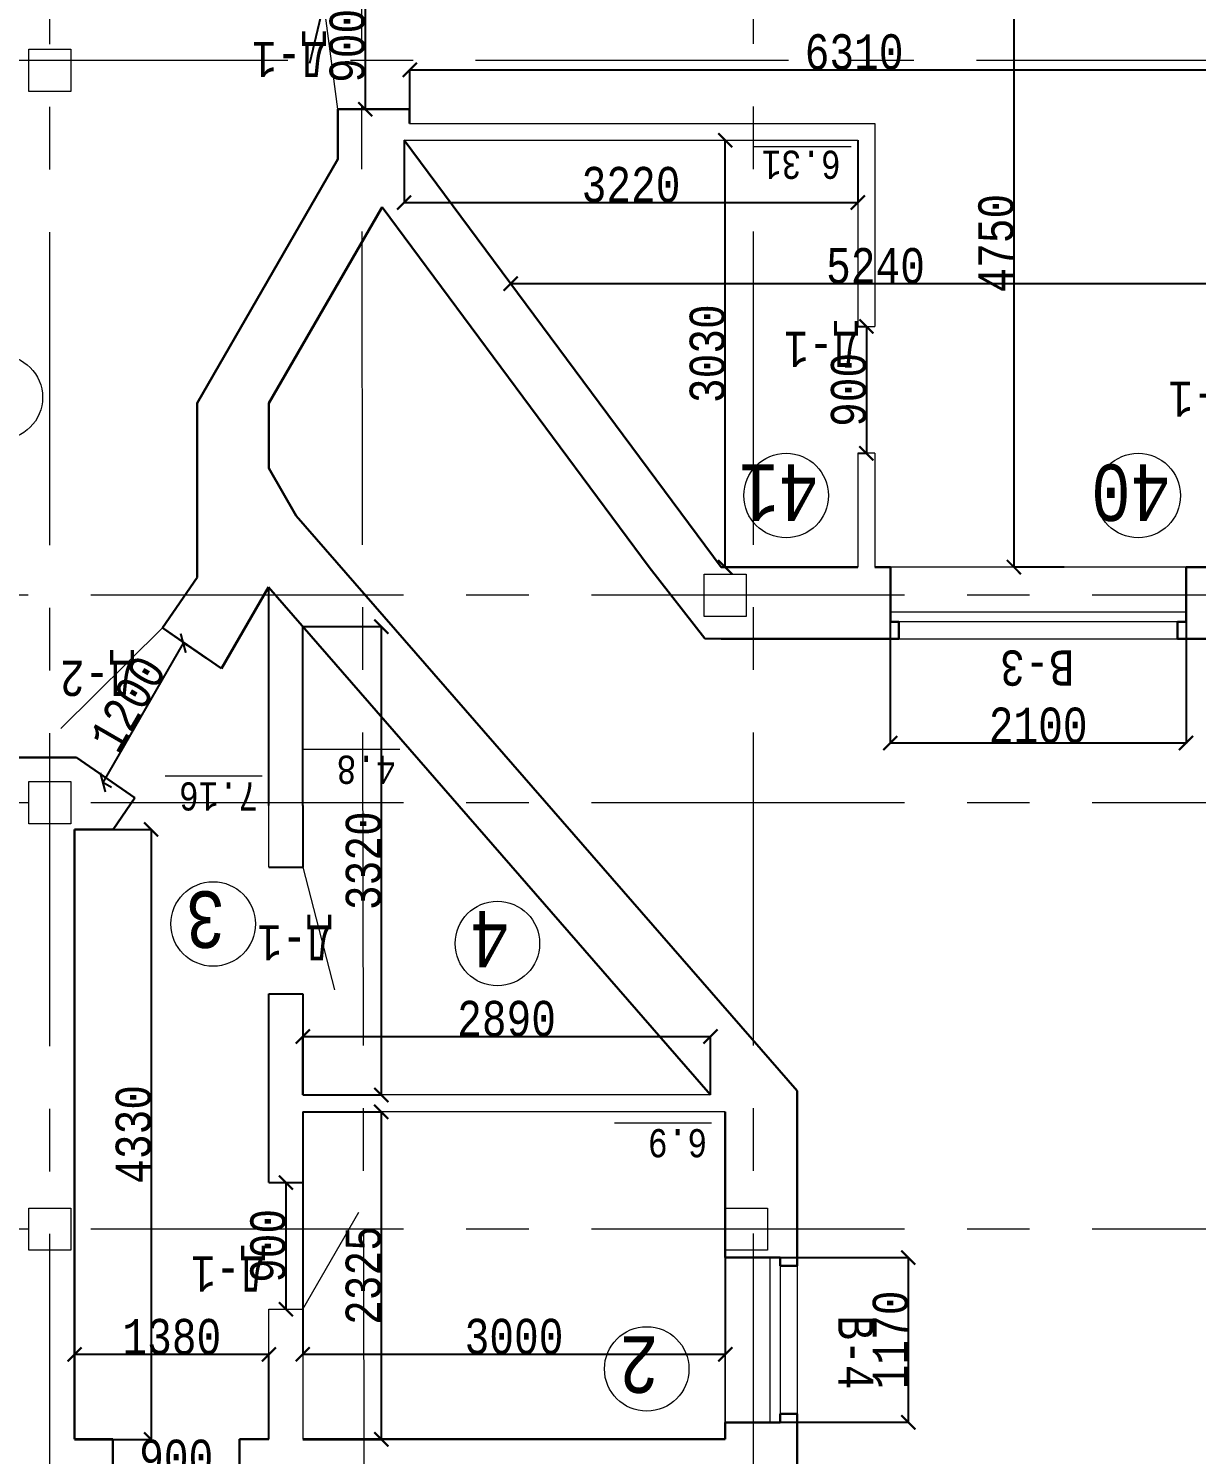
# Model space of a CAD drawing. Header units: millimetres. Extents: x -689206 to 4969298, y -1019800 to 703299.
# Drawn here: x -89311 to -81017, y -590868 to -580746 of the extents above; entities that cross this region are included whole.
import ezdxf

# ---------------------------------------------------------------- set-up
doc = ezdxf.new("R2010")
doc.units = ezdxf.units.MM
doc.linetypes.add('JIS_02_4.0', pattern=[5.5, 4, -1.5])
doc.linetypes.add('осеваяX2', pattern=[101.6, 63.5, -12.7, 12.7, -12.7])
for name, color, linetype, lineweight in [('несущие', 7, 'Continuous', 30), ('ОКНА', 250, 'Continuous', 20), ('ПЕРЕГОРОДКИ', 252, 'Continuous', 9), ('РАЗМЕРЫ', 7, 'Continuous', 9), ('сваи', 7, 'JIS_02_4.0', 30), ('Слой1', 7, 'Continuous', 30), ('стены', 7, 'Continuous', 20)]:
    doc.layers.add(name, color=color, linetype=linetype, lineweight=lineweight)
doc.layers.add('четотам', color=7, linetype='Continuous')
doc.styles.add('Аннотативный', font='isocteur.ttf', dxfattribs={"width": 0.7, "height": 250})
doc.dimstyles.new('Аннотативный', dxfattribs={"dimscale": 0, "dimtxt": 250, "dimasz": 100, "dimexe": 1.25, "dimexo": 0.625, "dimtad": 1, "dimdec": 0, "dimtxsty": 'Аннотативный', "dimblk": 'ARCHTICK', "dimcen": 2.5, "dimadec": 0, "dimazin": 0, "dimtfac": 1, "dimtdec": 0, "dimtmove": 0, "dimatfit": 3, "dimfxl": 1, "dimarcsym": 0})

# ---------------------------------------------------------------- blocks, each defined once
blk = doc.blocks.new('_ArchTick')
at = {"color": 0, "linetype": 'ByBlock', "const_width": 0.15}
blk.add_lwpolyline([(-0.5, -0.5), (0.5, 0.5)], dxfattribs=at)
blk = doc.blocks.new('*D3372')
at = {"layer": 'Defpoints', "color": 0, "lineweight": 0, "transparency": 16777216}
for p in [(-84363, -589470), (-84363, -590640), (-83063, -590640)]:
    blk.add_point(p, dxfattribs=at)
at = {"layer": 'ОКНА', "color": 0, "lineweight": -2, "transparency": 16777216}
for p, q in [((-84363, -589470), (-83062, -589470)), ((-83063, -589470), (-83063, -590640)), ((-84363, -590640), (-83062, -590640))]:
    blk.add_line(p, q, dxfattribs=at)
at = {"layer": 'ОКНА', "color": 0, "lineweight": -2, "transparency": 16777216, "xscale": 100, "yscale": 100, "zscale": 100}
for p, rotation in [((-83063, -589470), 90), ((-83063, -590640), 270)]:
    blk.add_blockref('_ArchTick', p, dxfattribs=dict(at, rotation=rotation))
at = {"layer": 'ОКНА', "color": 0, "lineweight": 5, "transparency": 16777216, "insert": (-83189, -590055), "char_height": 250, "attachment_point": 5, "rotation": 90, "style": 'Аннотативный'}
blk.add_mtext('1170', dxfattribs=at)
blk = doc.blocks.new('*D3464')
at = {"layer": 'Defpoints', "color": 0, "lineweight": 0, "transparency": 16777216}
for p in [(-81956, -579819), (-82313, -584569), (-81956, -584569)]:
    blk.add_point(p, dxfattribs=at)
at = {"layer": 'ПЕРЕГОРОДКИ', "color": 0, "lineweight": -2, "transparency": 16777216}
for p, q in [((-81956, -579819), (-82314, -579819)), ((-82313, -579819), (-82313, -584569)), ((-81956, -584569), (-82314, -584569))]:
    blk.add_line(p, q, dxfattribs=at)
at = {"layer": 'ПЕРЕГОРОДКИ', "color": 0, "lineweight": -2, "transparency": 16777216, "xscale": 100, "yscale": 100, "zscale": 100}
for p, rotation in [((-82313, -579819), 90), ((-82313, -584569), 270)]:
    blk.add_blockref('_ArchTick', p, dxfattribs=dict(at, rotation=rotation))
at = {"layer": 'ПЕРЕГОРОДКИ', "color": 0, "lineweight": 5, "transparency": 16777216, "insert": (-82439, -582270), "char_height": 250, "attachment_point": 5, "rotation": 90, "style": 'Аннотативный'}
blk.add_mtext('4750', dxfattribs=at)
blk = doc.blocks.new('*D3430')
at = {"layer": 'Defpoints', "color": 0, "linetype": 'ByBlock', "lineweight": 0, "transparency": 16777216}
for p in [(-80293, -581039), (-80293, -581039), (-86603, -581319)]:
    blk.add_point(p, dxfattribs=at)
at = {"layer": 'РАЗМЕРЫ', "color": 0, "linetype": 'ByBlock', "lineweight": -2, "transparency": 16777216}
for p, q in [((-86603, -581318), (-86603, -581037)), ((-86603, -581039), (-80293, -581039)), ((-80293, -581038), (-80293, -581037))]:
    blk.add_line(p, q, dxfattribs=at)
at = {"layer": 'РАЗМЕРЫ', "color": 0, "linetype": 'ByBlock', "lineweight": -2, "transparency": 16777216, "xscale": 100, "yscale": 100, "zscale": 100, "rotation": 180}
blk.add_blockref('_ArchTick', (-86603, -581039), dxfattribs=at)
at = {"layer": 'РАЗМЕРЫ', "color": 0, "linetype": 'ByBlock', "lineweight": -2, "transparency": 16777216, "xscale": 100, "yscale": 100, "zscale": 100}
blk.add_blockref('_ArchTick', (-80293, -581039), dxfattribs=at)
at = {"layer": 'РАЗМЕРЫ', "color": 0, "linetype": 'ByBlock', "lineweight": 9, "transparency": 16777216, "insert": (-83448, -580913), "char_height": 250, "attachment_point": 5, "style": 'Аннотативный'}
blk.add_mtext('6310', dxfattribs=at)
blk = doc.blocks.new('*D3431')
at = {"layer": 'Defpoints', "color": 0, "linetype": 'ByBlock', "lineweight": 0, "transparency": 16777216}
for p in [(-83191, -584569), (-81091, -584569), (-83191, -585818)]:
    blk.add_point(p, dxfattribs=at)
at = {"layer": 'РАЗМЕРЫ', "color": 0, "linetype": 'ByBlock', "lineweight": -2, "transparency": 16777216}
for p, q in [((-83191, -584569), (-83191, -585820)), ((-81091, -584569), (-81091, -585820)), ((-81091, -585818), (-83191, -585818))]:
    blk.add_line(p, q, dxfattribs=at)
at = {"layer": 'РАЗМЕРЫ', "color": 0, "linetype": 'ByBlock', "lineweight": -2, "transparency": 16777216, "xscale": 100, "yscale": 100, "zscale": 100, "rotation": 180}
blk.add_blockref('_ArchTick', (-83191, -585818), dxfattribs=at)
at = {"layer": 'РАЗМЕРЫ', "color": 0, "linetype": 'ByBlock', "lineweight": -2, "transparency": 16777216, "xscale": 100, "yscale": 100, "zscale": 100}
blk.add_blockref('_ArchTick', (-81091, -585818), dxfattribs=at)
at = {"layer": 'РАЗМЕРЫ', "color": 0, "linetype": 'ByBlock', "lineweight": 5, "transparency": 16777216, "insert": (-82141, -585693), "char_height": 250, "attachment_point": 5, "style": 'Аннотативный'}
blk.add_mtext('2100', dxfattribs=at)
blk = doc.blocks.new('*D3408')
at = {"layer": 'Defpoints', "color": 0, "linetype": 'ByBlock', "lineweight": 0, "transparency": 16777216}
for p in [(-88712, -591016), (-87812, -591016), (-87812, -591016)]:
    blk.add_point(p, dxfattribs=at)
at = {"layer": 'РАЗМЕРЫ', "color": 0, "linetype": 'ByBlock', "lineweight": -2, "transparency": 16777216}
for p, q in [((-88712, -591015), (-88712, -591014)), ((-88712, -591016), (-87812, -591016)), ((-87812, -591015), (-87812, -591014))]:
    blk.add_line(p, q, dxfattribs=at)
at = {"layer": 'РАЗМЕРЫ', "color": 0, "linetype": 'ByBlock', "lineweight": -2, "transparency": 16777216, "xscale": 100, "yscale": 100, "zscale": 100, "rotation": 180}
blk.add_blockref('_ArchTick', (-88712, -591016), dxfattribs=at)
at = {"layer": 'РАЗМЕРЫ', "color": 0, "linetype": 'ByBlock', "lineweight": -2, "transparency": 16777216, "xscale": 100, "yscale": 100, "zscale": 100}
blk.add_blockref('_ArchTick', (-87812, -591016), dxfattribs=at)
at = {"layer": 'РАЗМЕРЫ', "color": 0, "linetype": 'ByBlock', "lineweight": 5, "transparency": 16777216, "insert": (-88262, -590890), "char_height": 250, "attachment_point": 5, "style": 'Аннотативный'}
blk.add_mtext('900', dxfattribs=at)
blk = doc.blocks.new('*D3409')
at = {"layer": 'Defpoints', "color": 0, "linetype": 'ByBlock', "lineweight": 0, "transparency": 16777216}
for p in [(-87483, -588938), (-87483, -589838), (-87483, -589838)]:
    blk.add_point(p, dxfattribs=at)
at = {"layer": 'РАЗМЕРЫ', "color": 0, "linetype": 'ByBlock', "lineweight": -2, "transparency": 16777216}
for p, q in [((-87484, -588938), (-87485, -588938)), ((-87483, -588938), (-87483, -589838)), ((-87484, -589838), (-87485, -589838))]:
    blk.add_line(p, q, dxfattribs=at)
at = {"layer": 'РАЗМЕРЫ', "color": 0, "linetype": 'ByBlock', "lineweight": -2, "transparency": 16777216, "xscale": 100, "yscale": 100, "zscale": 100}
for p, rotation in [((-87483, -588938), 90), ((-87483, -589838), 270)]:
    blk.add_blockref('_ArchTick', p, dxfattribs=dict(at, rotation=rotation))
at = {"layer": 'РАЗМЕРЫ', "color": 0, "linetype": 'ByBlock', "lineweight": 5, "transparency": 16777216, "insert": (-87609, -589388), "char_height": 250, "attachment_point": 5, "rotation": 90, "style": 'Аннотативный'}
blk.add_mtext('900', dxfattribs=at)
blk = doc.blocks.new('*D3494')
at = {"layer": 'Defpoints', "color": 0, "linetype": 'ByBlock', "lineweight": 0, "transparency": 16777216}
for p in [(-85887, -582557), (-85887, -582557), (-80704, -582472)]:
    blk.add_point(p, dxfattribs=at)
at = {"layer": 'РАЗМЕРЫ', "color": 0, "linetype": 'ByBlock', "lineweight": -2, "transparency": 16777216}
for p, q in [((-85887, -582556), (-85887, -582556)), ((-80704, -582557), (-85887, -582557)), ((-80704, -582473), (-80704, -582558))]:
    blk.add_line(p, q, dxfattribs=at)
at = {"layer": 'РАЗМЕРЫ', "color": 0, "linetype": 'ByBlock', "lineweight": -2, "transparency": 16777216, "xscale": 100, "yscale": 100, "zscale": 100, "rotation": 180}
blk.add_blockref('_ArchTick', (-85887, -582557), dxfattribs=at)
at = {"layer": 'РАЗМЕРЫ', "color": 0, "linetype": 'ByBlock', "lineweight": -2, "transparency": 16777216, "xscale": 100, "yscale": 100, "zscale": 100}
blk.add_blockref('_ArchTick', (-80704, -582557), dxfattribs=at)
at = {"layer": 'РАЗМЕРЫ', "color": 0, "linetype": 'ByBlock', "lineweight": 5, "transparency": 16777216, "insert": (-83296, -582431), "char_height": 250, "attachment_point": 5, "style": 'Аннотативный'}
blk.add_mtext('5240', dxfattribs=at)
blk = doc.blocks.new('*D3501')
at = {"layer": 'Defpoints', "color": 0, "linetype": 'ByBlock', "lineweight": 0, "transparency": 16777216}
for p in [(-87363, -588436), (-87363, -590761), (-86806, -590761)]:
    blk.add_point(p, dxfattribs=at)
at = {"layer": 'РАЗМЕРЫ', "color": 0, "linetype": 'ByBlock', "lineweight": -2, "transparency": 16777216}
for p, q in [((-87363, -588436), (-86805, -588436)), ((-86806, -588436), (-86806, -590761)), ((-87363, -590761), (-86805, -590761))]:
    blk.add_line(p, q, dxfattribs=at)
at = {"layer": 'РАЗМЕРЫ', "color": 0, "linetype": 'ByBlock', "lineweight": -2, "transparency": 16777216, "xscale": 100, "yscale": 100, "zscale": 100}
for p, rotation in [((-86806, -588436), 90), ((-86806, -590761), 270)]:
    blk.add_blockref('_ArchTick', p, dxfattribs=dict(at, rotation=rotation))
at = {"layer": 'РАЗМЕРЫ', "color": 0, "linetype": 'ByBlock', "lineweight": 5, "transparency": 16777216, "insert": (-86932, -589598), "char_height": 250, "attachment_point": 5, "rotation": 90, "style": 'Аннотативный'}
blk.add_mtext('2325', dxfattribs=at)
blk = doc.blocks.new('*D3502')
at = {"layer": 'Defpoints', "color": 0, "linetype": 'ByBlock', "lineweight": 0, "transparency": 16777216}
for p in [(-87363, -584991), (-86805, -584991), (-87363, -588316)]:
    blk.add_point(p, dxfattribs=at)
at = {"layer": 'РАЗМЕРЫ', "color": 0, "linetype": 'ByBlock', "lineweight": -2, "transparency": 16777216}
for p, q in [((-87363, -584991), (-86804, -584991)), ((-86805, -588316), (-86805, -584991)), ((-87363, -588316), (-86804, -588316))]:
    blk.add_line(p, q, dxfattribs=at)
at = {"layer": 'РАЗМЕРЫ', "color": 0, "linetype": 'ByBlock', "lineweight": -2, "transparency": 16777216, "xscale": 100, "yscale": 100, "zscale": 100}
for p, rotation in [((-86805, -584991), 90), ((-86805, -588316), 270)]:
    blk.add_blockref('_ArchTick', p, dxfattribs=dict(at, rotation=rotation))
at = {"layer": 'РАЗМЕРЫ', "color": 0, "linetype": 'ByBlock', "lineweight": 5, "transparency": 16777216, "insert": (-86931, -586653), "char_height": 250, "attachment_point": 5, "rotation": 90, "style": 'Аннотативный'}
blk.add_mtext('3320', dxfattribs=at)
blk = doc.blocks.new('*D3503')
at = {"layer": 'Defpoints', "color": 0, "linetype": 'ByBlock', "lineweight": 0, "transparency": 16777216}
for p in [(-84468, -587901), (-87363, -588316), (-84468, -588316)]:
    blk.add_point(p, dxfattribs=at)
at = {"layer": 'РАЗМЕРЫ', "color": 0, "linetype": 'ByBlock', "lineweight": -2, "transparency": 16777216}
for p, q in [((-87363, -588315), (-87363, -587900)), ((-87363, -587901), (-84468, -587901)), ((-84468, -588315), (-84468, -587900))]:
    blk.add_line(p, q, dxfattribs=at)
at = {"layer": 'РАЗМЕРЫ', "color": 0, "linetype": 'ByBlock', "lineweight": -2, "transparency": 16777216, "xscale": 100, "yscale": 100, "zscale": 100, "rotation": 180}
blk.add_blockref('_ArchTick', (-87363, -587901), dxfattribs=at)
at = {"layer": 'РАЗМЕРЫ', "color": 0, "linetype": 'ByBlock', "lineweight": -2, "transparency": 16777216, "xscale": 100, "yscale": 100, "zscale": 100}
blk.add_blockref('_ArchTick', (-84468, -587901), dxfattribs=at)
at = {"layer": 'РАЗМЕРЫ', "color": 0, "linetype": 'ByBlock', "lineweight": 5, "transparency": 16777216, "insert": (-85916, -587775), "char_height": 250, "attachment_point": 5, "style": 'Аннотативный'}
blk.add_mtext('2890', dxfattribs=at)
blk = doc.blocks.new('*D3504')
at = {"layer": 'Defpoints', "color": 0, "linetype": 'ByBlock', "lineweight": 0, "transparency": 16777216}
for p in [(-87363, -588436), (-84363, -588436), (-84363, -590157)]:
    blk.add_point(p, dxfattribs=at)
at = {"layer": 'РАЗМЕРЫ', "color": 0, "linetype": 'ByBlock', "lineweight": -2, "transparency": 16777216}
for p, q in [((-87363, -588436), (-87363, -590158)), ((-84363, -588436), (-84363, -590158)), ((-87363, -590157), (-84363, -590157))]:
    blk.add_line(p, q, dxfattribs=at)
at = {"layer": 'РАЗМЕРЫ', "color": 0, "linetype": 'ByBlock', "lineweight": -2, "transparency": 16777216, "xscale": 100, "yscale": 100, "zscale": 100, "rotation": 180}
blk.add_blockref('_ArchTick', (-87363, -590157), dxfattribs=at)
at = {"layer": 'РАЗМЕРЫ', "color": 0, "linetype": 'ByBlock', "lineweight": -2, "transparency": 16777216, "xscale": 100, "yscale": 100, "zscale": 100}
blk.add_blockref('_ArchTick', (-84363, -590157), dxfattribs=at)
at = {"layer": 'РАЗМЕРЫ', "color": 0, "linetype": 'ByBlock', "lineweight": 5, "transparency": 16777216, "insert": (-85863, -590032), "char_height": 250, "attachment_point": 5, "style": 'Аннотативный'}
blk.add_mtext('3000', dxfattribs=at)
blk = doc.blocks.new('*D3505')
at = {"layer": 'Defpoints', "color": 0, "linetype": 'ByBlock', "lineweight": 0, "transparency": 16777216}
for p in [(-88983, -590158), (-88983, -590761), (-87603, -590761)]:
    blk.add_point(p, dxfattribs=at)
at = {"layer": 'РАЗМЕРЫ', "color": 0, "linetype": 'ByBlock', "lineweight": -2, "transparency": 16777216}
for p, q in [((-88983, -590760), (-88983, -590157)), ((-87603, -590158), (-88983, -590158)), ((-87603, -590760), (-87603, -590157))]:
    blk.add_line(p, q, dxfattribs=at)
at = {"layer": 'РАЗМЕРЫ', "color": 0, "linetype": 'ByBlock', "lineweight": -2, "transparency": 16777216, "xscale": 100, "yscale": 100, "zscale": 100, "rotation": 180}
blk.add_blockref('_ArchTick', (-88983, -590158), dxfattribs=at)
at = {"layer": 'РАЗМЕРЫ', "color": 0, "linetype": 'ByBlock', "lineweight": -2, "transparency": 16777216, "xscale": 100, "yscale": 100, "zscale": 100}
blk.add_blockref('_ArchTick', (-87603, -590158), dxfattribs=at)
at = {"layer": 'РАЗМЕРЫ', "color": 0, "linetype": 'ByBlock', "lineweight": 5, "transparency": 16777216, "insert": (-88293, -590033), "char_height": 250, "attachment_point": 5, "style": 'Аннотативный'}
blk.add_mtext('1380', dxfattribs=at)
blk = doc.blocks.new('*D3506')
at = {"layer": 'Defpoints', "color": 0, "linetype": 'ByBlock', "lineweight": 0, "transparency": 16777216}
for p in [(-88983, -586431), (-88983, -590761), (-88440, -590761)]:
    blk.add_point(p, dxfattribs=at)
at = {"layer": 'РАЗМЕРЫ', "color": 0, "linetype": 'ByBlock', "lineweight": -2, "transparency": 16777216}
for p, q in [((-88983, -586431), (-88438, -586431)), ((-88440, -586431), (-88440, -590761)), ((-88983, -590761), (-88438, -590761))]:
    blk.add_line(p, q, dxfattribs=at)
at = {"layer": 'РАЗМЕРЫ', "color": 0, "linetype": 'ByBlock', "lineweight": -2, "transparency": 16777216, "xscale": 100, "yscale": 100, "zscale": 100}
for p, rotation in [((-88440, -586431), 90), ((-88440, -590761), 270)]:
    blk.add_blockref('_ArchTick', p, dxfattribs=dict(at, rotation=rotation))
at = {"layer": 'РАЗМЕРЫ', "color": 0, "linetype": 'ByBlock', "lineweight": 5, "transparency": 16777216, "insert": (-88565, -588596), "char_height": 250, "attachment_point": 5, "rotation": 90, "style": 'Аннотативный'}
blk.add_mtext('4330', dxfattribs=at)
blk = doc.blocks.new('*D3518')
at = {"layer": 'Defpoints', "color": 0, "lineweight": 0, "ltscale": 15000, "transparency": 16777216}
for p in [(-83421, -582861), (-83421, -583761), (-83361, -583761)]:
    blk.add_point(p, dxfattribs=at)
at = {"layer": 'сваи', "color": 0, "lineweight": -2, "ltscale": 15000, "transparency": 16777216}
for p, q in [((-83420, -582861), (-83359, -582861)), ((-83361, -582861), (-83361, -583761)), ((-83420, -583761), (-83359, -583761))]:
    blk.add_line(p, q, dxfattribs=at)
at = {"layer": 'сваи', "color": 0, "lineweight": -2, "ltscale": 15000, "transparency": 16777216, "xscale": 100, "yscale": 100, "zscale": 100}
for p, rotation in [((-83361, -582861), 90), ((-83361, -583761), 270)]:
    blk.add_blockref('_ArchTick', p, dxfattribs=dict(at, rotation=rotation))
at = {"layer": 'сваи', "color": 0, "lineweight": 5, "ltscale": 15000, "transparency": 16777216, "insert": (-83486, -583311), "char_height": 250, "attachment_point": 5, "rotation": 90, "style": 'Аннотативный'}
blk.add_mtext('900', dxfattribs=at)
blk = doc.blocks.new('*D3519')
at = {"layer": 'Defpoints', "color": 0, "lineweight": 0, "ltscale": 15000, "transparency": 16777216}
for p in [(-86644, -581539), (-83421, -581539), (-83421, -581981)]:
    blk.add_point(p, dxfattribs=at)
at = {"layer": 'сваи', "color": 0, "lineweight": -2, "ltscale": 15000, "transparency": 16777216}
for p, q in [((-86644, -581539), (-86644, -581982)), ((-83421, -581539), (-83421, -581982)), ((-86644, -581981), (-83421, -581981))]:
    blk.add_line(p, q, dxfattribs=at)
at = {"layer": 'сваи', "color": 0, "lineweight": -2, "ltscale": 15000, "transparency": 16777216, "xscale": 100, "yscale": 100, "zscale": 100, "rotation": 180}
blk.add_blockref('_ArchTick', (-86644, -581981), dxfattribs=at)
at = {"layer": 'сваи', "color": 0, "lineweight": -2, "ltscale": 15000, "transparency": 16777216, "xscale": 100, "yscale": 100, "zscale": 100}
blk.add_blockref('_ArchTick', (-83421, -581981), dxfattribs=at)
at = {"layer": 'сваи', "color": 0, "lineweight": 5, "ltscale": 15000, "transparency": 16777216, "insert": (-85032, -581855), "char_height": 250, "attachment_point": 5, "style": 'Аннотативный'}
blk.add_mtext('3220', dxfattribs=at)
blk = doc.blocks.new('*D3520')
at = {"layer": 'Defpoints', "color": 0, "lineweight": 0, "ltscale": 15000, "transparency": 16777216}
for p in [(-84363, -581539), (-84363, -581539), (-84363, -584569)]:
    blk.add_point(p, dxfattribs=at)
at = {"layer": 'сваи', "color": 0, "lineweight": -2, "ltscale": 15000, "transparency": 16777216}
for p, q in [((-84364, -581539), (-84365, -581539)), ((-84363, -584569), (-84363, -581539)), ((-84364, -584569), (-84365, -584569))]:
    blk.add_line(p, q, dxfattribs=at)
at = {"layer": 'сваи', "color": 0, "lineweight": -2, "ltscale": 15000, "transparency": 16777216, "xscale": 100, "yscale": 100, "zscale": 100}
for p, rotation in [((-84363, -581539), 90), ((-84363, -584569), 270)]:
    blk.add_blockref('_ArchTick', p, dxfattribs=dict(at, rotation=rotation))
at = {"layer": 'сваи', "color": 0, "lineweight": 5, "ltscale": 15000, "transparency": 16777216, "insert": (-84489, -583054), "char_height": 250, "attachment_point": 5, "rotation": 90, "style": 'Аннотативный'}
blk.add_mtext('3030', dxfattribs=at)
blk = doc.blocks.new('*D3521')
at = {"layer": 'Defpoints', "color": 0, "linetype": 'ByBlock', "lineweight": 0, "ltscale": 35, "transparency": 16777216}
for p in [(-86950, -580419), (-86991, -581319), (-86920, -581319)]:
    blk.add_point(p, dxfattribs=at)
at = {"layer": 'сваи', "color": 0, "linetype": 'ByBlock', "lineweight": -2, "ltscale": 35, "transparency": 16777216}
for p, q in [((-86950, -580419), (-86919, -580419)), ((-86920, -580419), (-86920, -581319)), ((-86990, -581319), (-86919, -581319))]:
    blk.add_line(p, q, dxfattribs=at)
at = {"layer": 'сваи', "color": 0, "linetype": 'ByBlock', "lineweight": -2, "ltscale": 35, "transparency": 16777216, "xscale": 100, "yscale": 100, "zscale": 100}
for p, rotation in [((-86920, -580419), 90), ((-86920, -581319), 270)]:
    blk.add_blockref('_ArchTick', p, dxfattribs=dict(at, rotation=rotation))
at = {"layer": 'сваи', "color": 0, "linetype": 'ByBlock', "lineweight": 5, "ltscale": 35, "transparency": 16777216, "insert": (-87046, -580869), "char_height": 250, "attachment_point": 5, "rotation": 90, "style": 'Аннотативный'}
blk.add_mtext('900', dxfattribs=at)
blk = doc.blocks.new('*D3529')
at = {"layer": 'Defpoints', "color": 0, "linetype": 'ByBlock', "lineweight": 0, "ltscale": 35, "transparency": 16777216}
for p in [(-88150, -585144), (-88783, -586097), (-88721, -586133)]:
    blk.add_point(p, dxfattribs=at)
at = {"layer": 'РАЗМЕРЫ', "color": 0, "linetype": 'ByBlock', "lineweight": -2, "ltscale": 35, "transparency": 16777216}
for p, q in [((-88212, -585109), (-88783, -586097)), ((-88151, -585144), (-88213, -585108)), ((-88722, -586133), (-88784, -586097))]:
    blk.add_line(p, q, dxfattribs=at)
at = {"layer": 'РАЗМЕРЫ', "color": 0, "linetype": 'ByBlock', "lineweight": -2, "ltscale": 35, "transparency": 16777216, "xscale": 100, "yscale": 100, "zscale": 100}
for p, rotation in [((-88212, -585109), 59.9999999999969), ((-88783, -586097), 239.9999999999969)]:
    blk.add_blockref('_ArchTick', p, dxfattribs=dict(at, rotation=rotation))
at = {"layer": 'РАЗМЕРЫ', "color": 0, "linetype": 'ByBlock', "lineweight": 5, "ltscale": 35, "transparency": 16777216, "insert": (-88606, -585540), "char_height": 250, "attachment_point": 5, "rotation": 60, "style": 'Аннотативный'}
blk.add_mtext('1200', dxfattribs=at)

msp = doc.modelspace()

# ---------------------------------------------------------------- linework, layer by layer
at = {"layer": 'несущие', "color": 0}
for p, q in [((-86644.2, -581538.7), (-84392.2, -584568.6)), ((-86806.5, -582025.4), (-86800.3, -582014.8)), ((-86800.3, -582014.8), (-84902.2, -584568.6)), ((-84902.2, -584568.6), (-84507.7, -585076.2)), ((-83720.2, -584568.6), (-84392.2, -584568.6)), ((-84392.2, -584568.6), (-83420.7, -584568.6)), ((-83300.7, -584568.6), (-83190.7, -584568.6)), ((-83190.7, -584958.6), (-83190.7, -584568.6)), ((-80704.1, -584568.6), (-81090.7, -584568.6)), ((-88113.4, -584641.9), (-88360.2, -584999.6)), ((-88360.2, -584999.6), (-88048.5, -585214.8)), ((-84392.2, -585078.6), (-84507.7, -585076.2)), ((-83130.7, -585078.6), (-84392.2, -585078.6)), ((-80834.1, -585078.6), (-81150.7, -585078.6)), ((-88970.7, -585921.2), (-92332.2, -585921.2)), ((-88888, -586431.2), (-88983.5, -586431.2))]:
    msp.add_line(p, q, dxfattribs=at)
at = {"layer": 'ОКНА', "color": 0, "lineweight": 13}
for p, q in [((-81090.7, -584568.6), (-83190.7, -584568.6)), ((-83130.7, -585078.6), (-81150.7, -585078.6)), ((-84363.4, -590640.3), (-84363.4, -589470.3))]:
    msp.add_line(p, q, dxfattribs=at)
at = {"layer": 'ОКНА', "lineweight": 13}
for p, q in [((-81090.7, -584888.6), (-83190.7, -584888.6)), ((-81150.7, -584958.6), (-83130.7, -584958.6)), ((-84043.4, -590640.3), (-84043.4, -589470.3)), ((-83973.4, -589470.3), (-83973.4, -590580.3))]:
    msp.add_line(p, q, dxfattribs=at)
at = {"layer": 'РАЗМЕРЫ', "linetype": 'осеваяX2', "lineweight": 5, "ltscale": 35}
for p, q in [((-89159.5, -598637.6), (-89159.5, -548796.3)), ((-86915.5, -598634), (-86995.5, -548796.3)), ((-132363.4, -580970.7), (-65310.7, -580970.7))]:
    msp.add_line(p, q, dxfattribs=at)
at = {"layer": 'РАЗМЕРЫ'}
for p, q in [((-83469.2, -581585.8), (-84158.4, -581585.8)), ((-86673.1, -585864.8), (-87362.3, -585864.8)), ((-87651.3, -586053.9), (-88340.6, -586053.9)), ((-84461.3, -588515.6), (-85150.5, -588515.6)), ((-84363.4, -589570.7), (-84363.4, -590640.3))]:
    msp.add_line(p, q, dxfattribs=at)
at = {"layer": 'РАЗМЕРЫ', "lineweight": 30}
for p, q in [((-87409, -584204.5), (-87603.4, -583867.7)), ((-83190.7, -584958.6), (-83130.7, -584958.6)), ((-83130.7, -584958.6), (-83130.7, -585078.6)), ((-81090.7, -584958.6), (-81150.7, -584958.6)), ((-81150.7, -584958.6), (-81150.7, -585078.6)), ((-81150.7, -585078.6), (-81150.7, -584958.6)), ((-84108.4, -587993.9), (-83853.4, -588286.7)), ((-83853.4, -588286.7), (-83853.4, -588511.1))]:
    msp.add_line(p, q, dxfattribs=at)
at = {"layer": 'РАЗМЕРЫ', "linetype": 'ByBlock', "lineweight": 30, "ltscale": 35}
for p, q in [((-87940.5, -585289.3), (-87607, -584711.6)), ((-88360.2, -584999.6), (-87940.5, -585289.3)), ((-88970.7, -585921.2), (-88556.1, -586207.3)), ((-88556.1, -586207.3), (-88710.6, -586431.2)), ((-88710.6, -586431.2), (-88888, -586431.2))]:
    msp.add_line(p, q, dxfattribs=at)
at = {"layer": 'РАЗМЕРЫ', "linetype": 'ByBlock', "lineweight": 5, "ltscale": 35}
msp.add_line((-88360.2, -584999.6), (-89080.7, -585714), dxfattribs=at)
at = {"layer": 'РАЗМЕРЫ', "linetype": 'ByBlock', "lineweight": 25}
for p, q in [((-87603.4, -586699.2), (-87363.4, -586699.2)), ((-87603.4, -587599.2), (-87363.4, -587599.2))]:
    msp.add_line(p, q, dxfattribs=at)
at = {"layer": 'РАЗМЕРЫ', "linetype": 'ByBlock', "lineweight": 9}
msp.add_line((-87363.4, -586699.2), (-87137.8, -587569.4), dxfattribs=at)
at = {"layer": 'РАЗМЕРЫ', "linetype": 'ByBlock', "lineweight": 13}
for p, q in [((-84467.9, -588315.6), (-87363.4, -588315.6)), ((-84363.4, -588435.6), (-87363.4, -588435.6))]:
    msp.add_line(p, q, dxfattribs=at)
at = {"layer": 'РАЗМЕРЫ', "lineweight": 13}
msp.add_line((-83853.4, -589530.3), (-83853.4, -590580.3), dxfattribs=at)
at = {"layer": 'сваи', "linetype": 'ByBlock', "lineweight": 9, "ltscale": 35}
msp.add_line((-87113.4, -581318.7), (-87214.4, -580565.7), dxfattribs=at)
at = {"layer": 'сваи', "lineweight": 13, "ltscale": 15000}
for p, q in [((-86606.1, -581418.7), (-83300.7, -581418.7)), ((-83300.7, -581418.7), (-83300.7, -582861)), ((-86644.2, -581538.7), (-83420.7, -581538.7)), ((-83420.7, -581538.7), (-83420.7, -582861)), ((-83420.7, -582861), (-83300.7, -582861)), ((-83420.7, -583761), (-83420.7, -584568.6)), ((-83300.7, -583761), (-83420.7, -583761)), ((-83300.7, -583761), (-83300.7, -584568.6))]:
    msp.add_line(p, q, dxfattribs=at)
at = {"layer": 'Слой1', "lineweight": 30}
for p, q in [((-83973.4, -589470.3), (-84363.4, -589470.3)), ((-83973.4, -589530.3), (-83973.4, -589470.3)), ((-83973.4, -589530.3), (-83853.4, -589530.3)), ((-83973.4, -590640.3), (-84363.4, -590640.3)), ((-83973.4, -590580.3), (-83853.4, -590580.3)), ((-83973.4, -590640.3), (-83973.4, -590580.3))]:
    msp.add_line(p, q, dxfattribs=at)
at = {"layer": 'Слой1', "lineweight": 20}
msp.add_line((-83973.4, -590580.3), (-83973.4, -590640.3), dxfattribs=at)
at = {"layer": 'стены', "linetype": 'осеваяX2', "lineweight": 5, "ltscale": 35}
for p, q in [((-84163.4, -598634), (-84163.4, -548796.3)), ((-65310.7, -584768.6), (-132363.4, -584768.6)), ((-65310.7, -586241.2), (-132363.4, -586241.2)), ((-65310.7, -589268.6), (-132363.4, -589268.6))]:
    msp.add_line(p, q, dxfattribs=at)
at = {"layer": 'стены', "color": 7, "lineweight": 25, "true_color": 0xffffff}
msp.add_line((-87113.4, -580138.7), (-87315.3, -580992.8), dxfattribs=at)
at = {"layer": 'стены', "lineweight": 30}
for p, q in [((-87113.4, -581418.7), (-87113.4, -581318.7)), ((-86603.4, -581318.7), (-87110.7, -581318.7)), ((-86606.1, -581318.7), (-86606.1, -581418.7)), ((-87113.4, -581418.7), (-87113.4, -581673.7)), ((-87113.4, -581673.7), (-88113.4, -583405.7)), ((-87603.4, -583405.7), (-86806.5, -582025.4)), ((-88113.4, -583405.7), (-88113.4, -584205.7)), ((-87603.4, -583867.7), (-87603.4, -583405.7)), ((-88113.4, -584205.7), (-88113.4, -584641.9)), ((-84108.4, -587993.9), (-87409, -584204.5)), ((-81090.7, -584958.6), (-81090.7, -584568.6)), ((-88113.4, -584641.9), (-88360.2, -584999.6)), ((-84467.9, -588315.6), (-87607, -584711.6)), ((-88983.5, -586431.2), (-88983.5, -590760.7)), ((-84363.4, -589470.3), (-84363.4, -588435.6)), ((-84363.4, -588640.7), (-84363.4, -588510.7)), ((-83853.4, -588511.1), (-83853.4, -589530.3)), ((-84363.4, -590760.7), (-84363.4, -590640.3)), ((-83853.4, -590580.3), (-83853.4, -591751.2)), ((-88983.5, -590760.7), (-88711.5, -590760.7)), ((-88711.5, -590760.7), (-88711.5, -591270.7)), ((-87811.5, -590760.7), (-87603.4, -590760.7)), ((-87811.5, -590760.7), (-87811.5, -591270.7)), ((-84363.4, -590760.7), (-87363.4, -590760.7))]:
    msp.add_line(p, q, dxfattribs=at)
at = {"layer": 'стены'}
for p, q in [((-88113.4, -583405.7), (-87613.4, -582539.7)), ((-87603.4, -583405.7), (-87103.4, -582539.7)), ((-88360.2, -584999.6), (-88113.4, -584641.9)), ((-88360.2, -584999.6), (-88113.4, -584641.9)), ((-87603.4, -586699.2), (-87603.4, -586260.7)), ((-87363.4, -588435.6), (-87363.4, -588937.8)), ((-87603.4, -590760.7), (-87603.4, -589837.8)), ((-87603.4, -589837.8), (-87363.4, -589837.8)), ((-87363.4, -589837.8), (-87363.4, -590760.7)), ((-88711.5, -590760.7), (-88871.5, -590760.7)), ((-87603.4, -590760.7), (-87811.5, -590760.7)), ((-87363.4, -590760.7), (-87001.5, -590760.7))]:
    msp.add_line(p, q, dxfattribs=at)
at = {"layer": 'стены', "lineweight": 25}
for p, q in [((-87603.4, -586260.7), (-87603.4, -584714.6)), ((-87363.4, -586260.7), (-87363.4, -584995.8)), ((-87363.4, -586260.7), (-87363.4, -586699.2)), ((-87603.4, -588937.8), (-87603.4, -587599.2)), ((-87363.4, -587599.2), (-87363.4, -588315.6)), ((-87603.4, -588937.8), (-87363.4, -588937.8))]:
    msp.add_line(p, q, dxfattribs=at)
at = {"layer": 'стены', "lineweight": 9}
msp.add_line((-87363.4, -589837.8), (-86965.3, -589148.3), dxfattribs=at)
at = {"layer": 'стены', "lineweight": 20}
for points in [[(-89009.5, -581192.4), (-89309.5, -581192.4), (-89309.5, -580892.4), (-89009.5, -580892.4)], [(-84213.4, -584918.6), (-84513.4, -584918.6), (-84513.4, -584618.6), (-84213.4, -584618.6)], [(-89009.5, -586391.2), (-89309.5, -586391.2), (-89309.5, -586091.2), (-89009.5, -586091.2)], [(-89009.5, -589418.6), (-89309.5, -589418.6), (-89309.5, -589118.6), (-89009.5, -589118.6)], [(-84063.4, -589418.6), (-84363.4, -589418.6), (-84363.4, -589118.6), (-84063.4, -589118.6)]]:
    msp.add_lwpolyline(points, close=True, dxfattribs=at)
at = {"layer": 'четотам', "lineweight": 13}
for centre in [(-89510.6, -583364.1), (-83930.7, -584061), (-81430.7, -584061), (-87999.7, -587102.3), (-85981, -587241.1), (-84920.7, -590261)]:
    msp.add_circle(centre, 300, dxfattribs=at)

# ---------------------------------------------------------------- texts
at = {"layer": 'РАЗМЕРЫ', "lineweight": 20, "ltscale": 150, "char_height": 250, "width": 922.913, "attachment_point": 1, "style": 'Аннотативный'}
for s, insert, rotation in [('Д-1', (-87197.7, -581090.8), 180), ('Д-1', (-83420.7, -583148.5), 180), ('Д-1', (-80690.7, -583501.5), 180), ('Д-2', (-88560.8, -585483.6), 180), ('В-3', (-81885.2, -585410.7), 180), ('Д-1', (-87160.7, -587361.5), 180), ('Д-1', (-87630.7, -589711.5), 180), ('В-4', (-83310.7, -589881), 270)]:
    msp.add_mtext(s, dxfattribs=dict(at, insert=insert, rotation=rotation))
at = {"layer": 'РАЗМЕРЫ', "char_height": 200, "width": 656.117, "attachment_point": 1, "rotation": 180, "style": 'Аннотативный'}
for s, insert in [('6.31', (-83542.7, -581812.8)), ('4.8', (-86702.4, -586107.6)), ('7.16', (-87680.6, -586296.8)), ('6.9', (-84490.6, -588758.5))]:
    msp.add_mtext(s, dxfattribs=dict(at, insert=insert))
at = {"layer": 'РАЗМЕРЫ', "lineweight": 13, "ltscale": 150, "char_height": 401.1, "width": 1460, "attachment_point": 1, "rotation": 180, "style": 'Аннотативный'}
for s, insert in [('41', (-83702.7, -584240.9)), ('40', (-81202.7, -584240.9)), ('3', (-87913.9, -587272.1)), ('4', (-85895.2, -587410.9)), ('2', (-84834.9, -590430.7))]:
    msp.add_mtext(s, dxfattribs=dict(at, insert=insert))

# ---------------------------------------------------------------- dimensions: what is measured, and where the dimension line sits
at = {"layer": 'ОКНА', "lineweight": 5}
dim = msp.add_aligned_dim(p1=(-84363.4, -589470.3), p2=(-84363.4, -590640.3), distance=1300, dimstyle='Аннотативный', dxfattribs=at)
dim.commit()
dim.dimension.update_dxf_attribs({"geometry": '*D3372', "text_midpoint": (-83189, -590055.3)})
at = {"layer": 'ПЕРЕГОРОДКИ', "color": 18, "lineweight": 5, "true_color": 0x000000}
dim = msp.add_linear_dim(base=(-82313, -584568.6), p1=(-81955.6, -579818.7), p2=(-81955.6, -584568.6), angle=270, dimstyle='Аннотативный', dxfattribs=at)
dim.commit()
dim.dimension.update_dxf_attribs({"geometry": '*D3464', "text_midpoint": (-82313, -582270.5), "dimtype": 161})
at = {"layer": 'РАЗМЕРЫ', "color": 18, "linetype": 'ByBlock', "lineweight": 9, "true_color": 0x000000}
dim = msp.add_linear_dim(base=(-80293.4, -581038.7), p1=(-86603.4, -581318.7), p2=(-80293.4, -581038.7), angle=180, dimstyle='Аннотативный', dxfattribs=at)
dim.commit()
dim.dimension.update_dxf_attribs({"geometry": '*D3430', "text_midpoint": (-83448.4, -580913)})
at = {"layer": 'РАЗМЕРЫ', "linetype": 'ByBlock', "lineweight": 5}
for base, p1, p2, angle, text, picture, middle in [((-85887.3, -582557.1), (-80704.1, -582472), (-85887.3, -582557.1), 180, '5240', '*D3494', (-83295.7, -582431.5)), ((-86804.9, -584991.3), (-87363.4, -588315.6), (-87363.4, -584991.3), 270, '3320', '*D3502', (-86930.5, -586653.4)), ((-88439.6, -590760.7), (-88983.5, -586431.2), (-88983.5, -590760.7), 270, '4330', '*D3506', (-88565.2, -588595.9))]:
    dim = msp.add_linear_dim(base=base, p1=p1, p2=p2, angle=angle, text=text, dimstyle='Аннотативный', dxfattribs=at)
    dim.commit()
    dim.dimension.update_dxf_attribs({"geometry": picture, "text_midpoint": middle})
at = {"layer": 'РАЗМЕРЫ', "color": 18, "linetype": 'ByBlock', "lineweight": 5, "true_color": 0x000000}
for base, p1, p2, angle, picture, middle in [((-83190.7, -585818.5), (-81090.7, -584568.6), (-83190.7, -584568.6), 180, '*D3431', (-82140.7, -585692.8)), ((-87483.4, -589837.8), (-87483.4, -588937.8), (-87483.4, -589837.8), 270, '*D3409', (-87609, -589387.8)), ((-87811.5, -591015.7), (-88711.5, -591015.7), (-87811.5, -591015.7), 180, '*D3408', (-88261.5, -590890))]:
    dim = msp.add_linear_dim(base=base, p1=p1, p2=p2, angle=angle, dimstyle='Аннотативный', dxfattribs=at)
    dim.commit()
    dim.dimension.update_dxf_attribs({"geometry": picture, "text_midpoint": middle})
at = {"layer": 'РАЗМЕРЫ', "linetype": 'ByBlock', "lineweight": 5, "ltscale": 35}
dim = msp.add_aligned_dim(p1=(-88150.4, -585144.5), p2=(-88721, -586132.9), distance=-71.1, text='1200', dimstyle='Аннотативный', dxfattribs=at)
dim.commit()
dim.dimension.update_dxf_attribs({"geometry": '*D3529', "text_midpoint": (-88606.1, -585540.3)})
at = {"layer": 'РАЗМЕРЫ', "linetype": 'ByBlock', "lineweight": 5}
dim = msp.add_linear_dim(base=(-84467.9, -587901), p1=(-87363.4, -588315.6), p2=(-84467.9, -588315.6), angle=180, text='2890', dimstyle='Аннотативный', dxfattribs=at)
dim.commit()
dim.dimension.update_dxf_attribs({"geometry": '*D3503', "text_midpoint": (-85915.7, -587901), "dimtype": 160})
for base, p1, p2, angle, picture, middle in [((-86806.2, -590760.7), (-87363.4, -588435.6), (-87363.4, -590760.7), 270, '*D3501', (-86931.8, -589598.1)), ((-84363.4, -590157.2), (-87363.4, -588435.6), (-84363.4, -588435.6), 180, '*D3504', (-85863.4, -590031.5)), ((-88983.5, -590158.4), (-87603.4, -590760.7), (-88983.5, -590760.7), 180, '*D3505', (-88293.4, -590032.8))]:
    dim = msp.add_linear_dim(base=base, p1=p1, p2=p2, angle=angle, dimstyle='Аннотативный', dxfattribs=at)
    dim.commit()
    dim.dimension.update_dxf_attribs({"geometry": picture, "text_midpoint": middle})
at = {"layer": 'сваи', "linetype": 'ByBlock', "lineweight": 5, "ltscale": 35}
dim = msp.add_linear_dim(base=(-86920.5, -581318.7), p1=(-86950.5, -580418.7), p2=(-86990.7, -581318.7), angle=270, dimstyle='Аннотативный', dxfattribs=at)
dim.commit()
dim.dimension.update_dxf_attribs({"geometry": '*D3521', "text_midpoint": (-87046.1, -580868.7)})
at = {"layer": 'сваи', "lineweight": 5, "ltscale": 15000}
dim = msp.add_linear_dim(base=(-83420.7, -581981), p1=(-86644.2, -581538.7), p2=(-83420.7, -581538.7), angle=180, text='3220', dimstyle='Аннотативный', dxfattribs=at)
dim.commit()
dim.dimension.update_dxf_attribs({"geometry": '*D3519', "text_midpoint": (-85032.4, -581855.3)})
for base, p1, p2, picture, middle in [((-84363.4, -581538.7), (-84363.4, -584568.6), (-84363.4, -581538.7), '*D3520', (-84489, -583053.6)), ((-83360.7, -583761), (-83420.7, -582861), (-83420.7, -583761), '*D3518', (-83486.3, -583311))]:
    dim = msp.add_linear_dim(base=base, p1=p1, p2=p2, angle=270, dimstyle='Аннотативный', dxfattribs=at)
    dim.commit()
    dim.dimension.update_dxf_attribs({"geometry": picture, "text_midpoint": middle})

doc.saveas('drawing.dxf')
